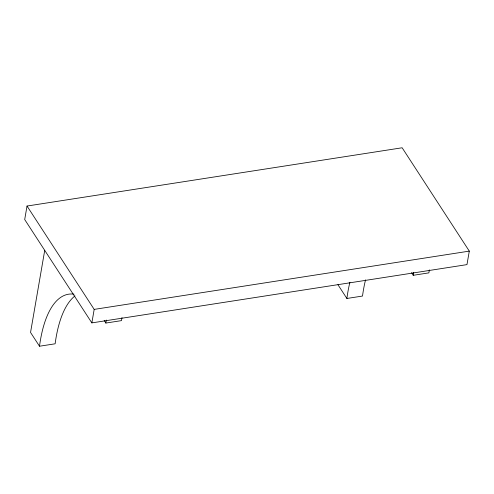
<?xml version="1.0" encoding="UTF-8"?>
<svg xmlns="http://www.w3.org/2000/svg" width="494" height="494" viewBox="0 0 494 494"><rect width="100%" height="100%" fill="white"/><g stroke="black" fill="none" stroke-linecap="round" stroke-linejoin="round"><path stroke-width="0.74" d="M27.028 206.041L24.7 219.54L91.853 322.891L466.972 264.617L469.3 251.119L402.147 147.774L27.028 206.041L94.187 309.392L91.853 322.891M44.713 250.427L30.548 332.45L39.501 346.226L55.13 343.799A118.319 46.041 81.2 0 1 74.983 295.918M121.993 317.63L121.475 320.625L105.846 323.057L106.364 320.056M429.372 269.878L428.86 272.873L413.225 275.306L413.744 272.305M94.187 309.392L469.3 251.119M337.933 284.698L346.887 298.475L362.516 296.048A118.319 46.041 81.2 0 1 365.541 279.857M39.501 346.226A118.319 46.041 81.2 0 1 74.051 294.177M104.234 320.371A118.319 46.041 81.2 0 1 105.846 323.057M346.887 298.475A118.319 46.041 81.2 0 1 349.913 282.284M411.619 272.62A118.319 46.041 81.2 0 1 413.225 275.306"/></g></svg>
